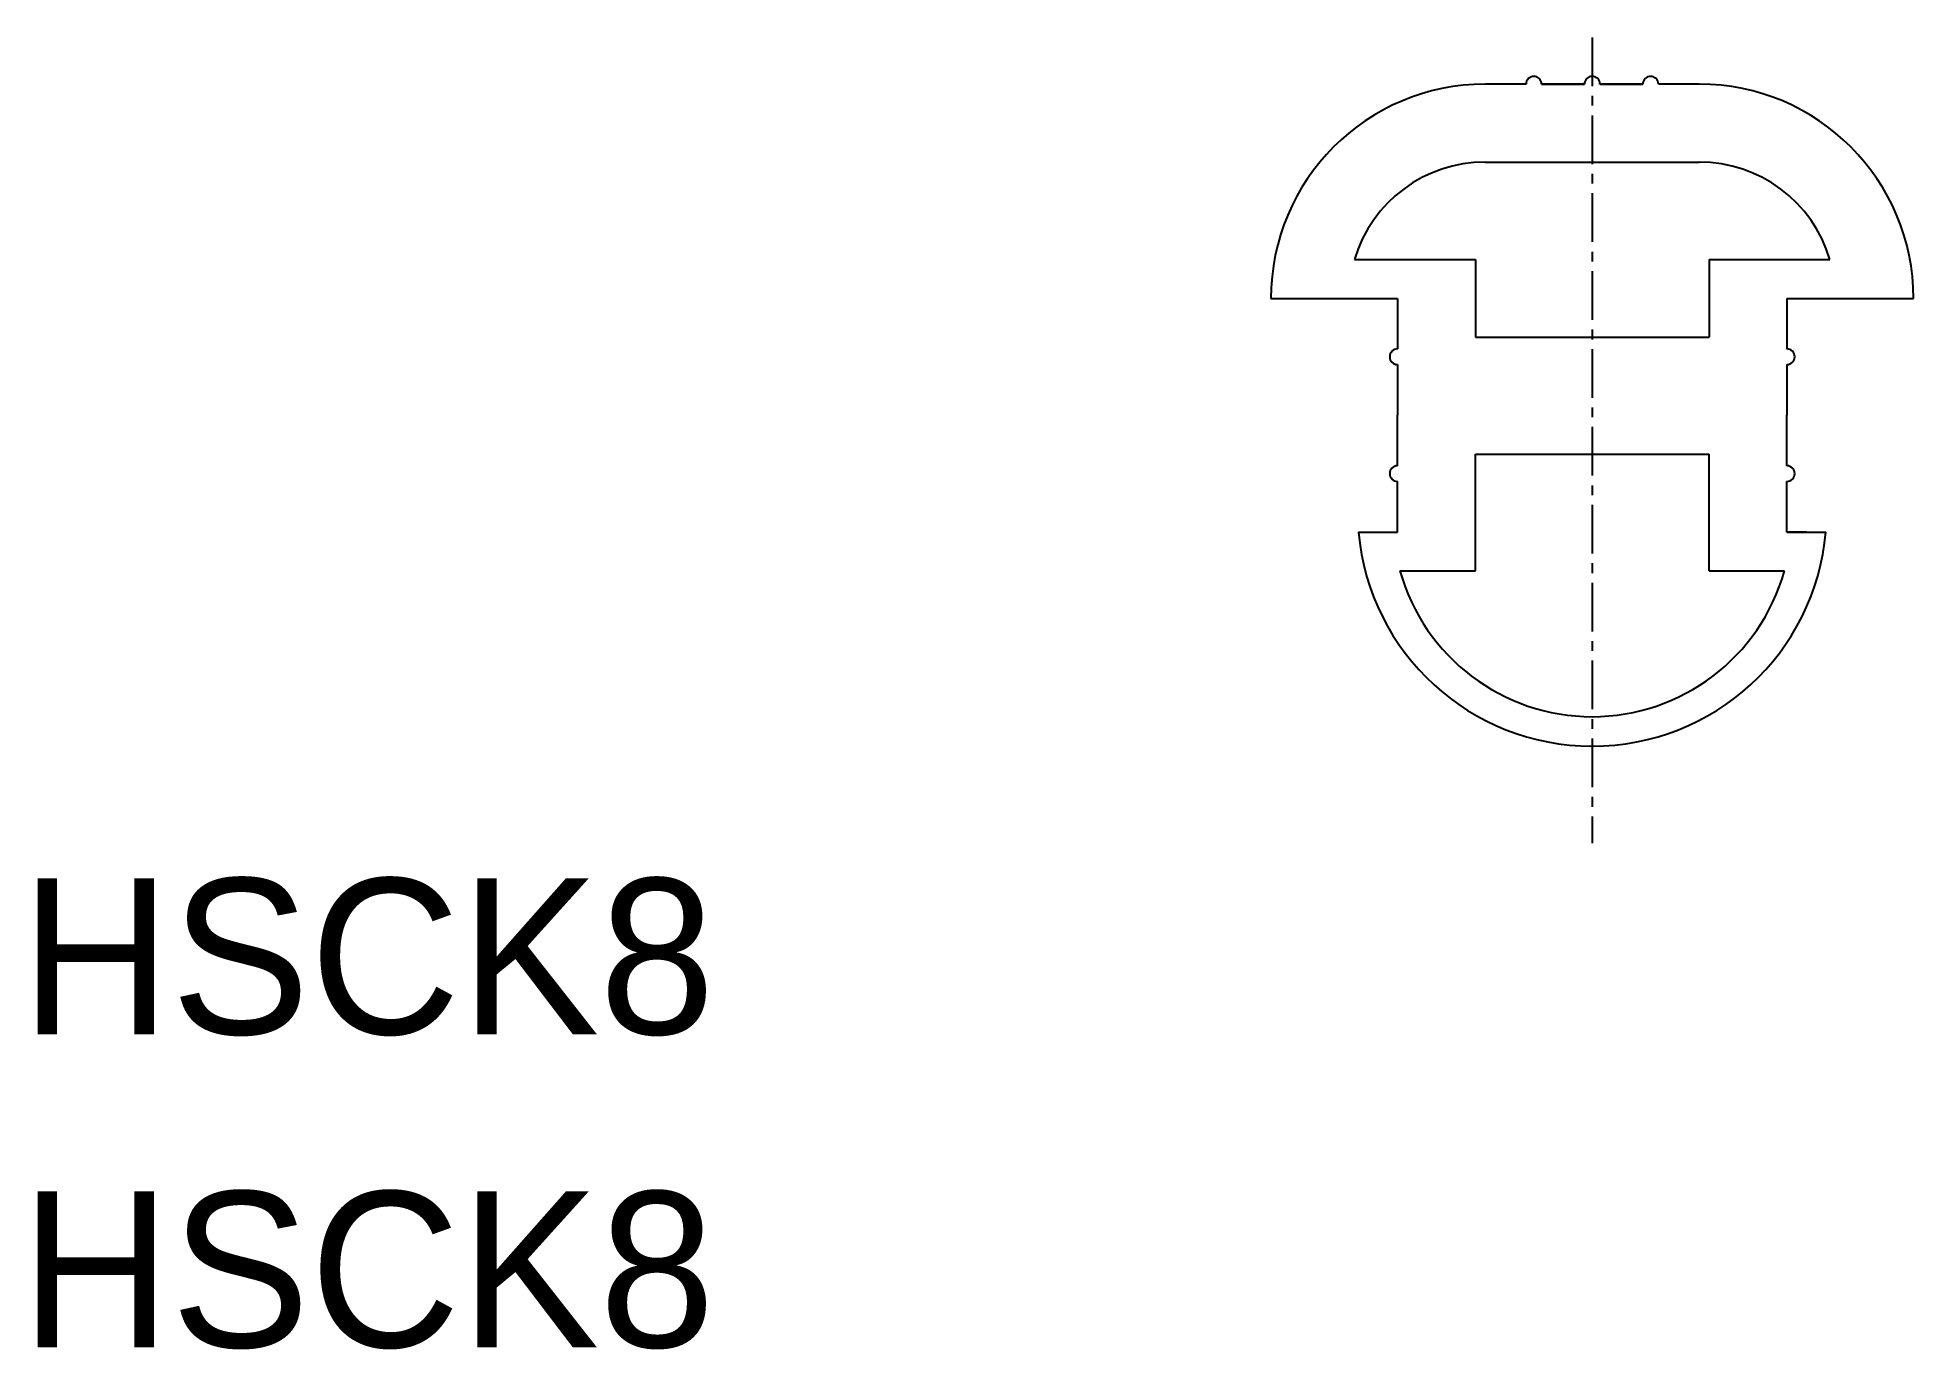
# Model space of a CAD drawing. Extents: x 0.4 to 48.6, y -0.1 to 33.6.
import ezdxf

# ---------------------------------------------------------------- set-up
doc = ezdxf.new("R2010")
doc.units = 0
doc.linetypes.add('CENTER', pattern=[2, 1.25, -0.25, 0.25, -0.25])
doc.layers.get('0').update_dxf_attribs({"linetype": 'CONTINUOUS'})
doc.layers.add('CENTER', color=1, linetype='CENTER')

msp = doc.modelspace()

# ---------------------------------------------------------------- linework, layer by layer
at = {"color": 7, "linetype": 'CONTINUOUS'}
for p, q in [((38.662, 32.433), (37.61, 32.433)), ((39.062, 32.433), (40.162, 32.433)), ((40.162, 32.433), (39.062, 32.433)), ((40.562, 32.433), (41.662, 32.433)), ((41.662, 32.433), (40.562, 32.433)), ((43.112, 32.433), (42.062, 32.433)), ((37.612, 30.433), (43.112, 30.433)), ((34.258, 27.933), (37.362, 27.933)), ((37.362, 27.933), (37.362, 25.933)), ((43.362, 27.933), (43.362, 25.933)), ((43.362, 27.933), (46.466, 27.933)), ((32.112, 26.933), (35.362, 26.933)), ((32.112, 26.933), (32.112, 26.933)), ((35.362, 26.933), (35.362, 25.633)), ((45.362, 26.933), (48.612, 26.933)), ((45.362, 26.933), (45.362, 25.633)), ((48.612, 26.933), (48.612, 26.933)), ((37.362, 25.933), (43.362, 25.933)), ((35.362, 25.233), (35.362, 23.933)), ((45.362, 25.233), (45.362, 23.933)), ((35.362, 22.633), (35.362, 23.933)), ((45.362, 22.633), (45.362, 23.933)), ((37.362, 19.933), (37.362, 22.933)), ((37.362, 22.933), (43.362, 22.933)), ((43.362, 19.933), (43.362, 22.933)), ((35.362, 20.933), (35.362, 22.233)), ((45.362, 20.933), (45.362, 22.233)), ((34.362, 20.933), (35.362, 20.933)), ((45.862, 20.933), (45.362, 20.933)), ((45.362, 20.933), (46.362, 20.933)), ((35.425, 19.933), (37.362, 19.933)), ((43.362, 19.933), (45.299, 19.933))]:
    msp.add_line(p, q, dxfattribs=at)
for centre, radius, start, end in [((37.612, 26.933), 5.5, 90.0207, 180), ((38.862, 32.433), 0.2, 0, 180), ((40.362, 32.433), 0.2, 0, 180), ((41.862, 32.433), 0.2, 0, 180), ((43.112, 26.933), 5.5, 0, 90), ((37.612, 26.933), 3.5, 90, 163.3985), ((43.112, 26.933), 3.5, 16.6015, 90), ((35.362, 25.433), 0.2, 90, 270), ((45.362, 25.433), 0.2, 270, 90), ((35.362, 22.433), 0.2, 90, 270), ((45.362, 22.433), 0.2, 270, 90), ((40.362, 21.456), 6.023, 184.9791, 355.0209), ((40.362, 21.32), 5.128, 195.691, 344.309)]:
    msp.add_arc(centre, radius, start, end, dxfattribs=at)
at = {"layer": 'CENTER', "color": 1, "linetype": 'CENTER'}
msp.add_line((40.362, 33.631), (40.362, 12.947), dxfattribs=at)

# ---------------------------------------------------------------- texts
at = {"color": 7, "linetype": 'CONTINUOUS'}
for p in [(0, 8.039), (0, 0)]:
    msp.add_text('HSCK8', height=4, dxfattribs=at).set_placement(p)

doc.saveas('drawing.dxf')
